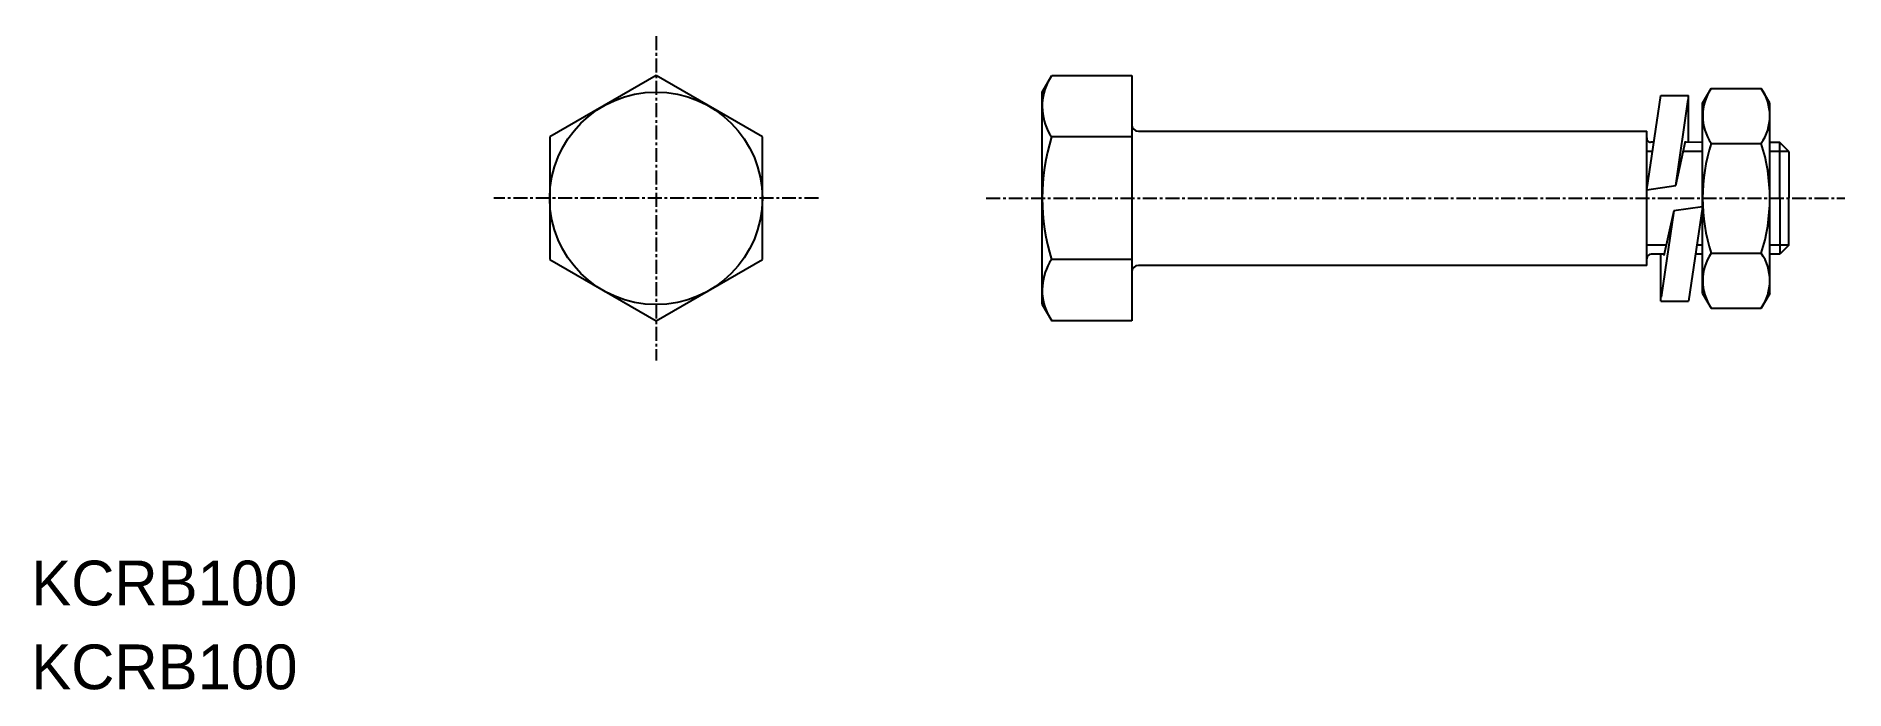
# Model space of a CAD drawing. Extents: x 0 to 162, y 0 to 58.
import ezdxf

# ---------------------------------------------------------------- set-up
doc = ezdxf.new("R2010")
doc.units = 0
doc.linetypes.add('CENTER', pattern=[2, 1.25, -0.25, 0.25, -0.25])
doc.layers.get('0').update_dxf_attribs({"linetype": 'CONTINUOUS'})
doc.layers.add('CENTER', color=1, linetype='CENTER')

msp = doc.modelspace()

# ---------------------------------------------------------------- linework, layer by layer
at = {"color": 7, "linetype": 'CONTINUOUS'}
for p, q in [((55.82, 54.87), (46.32, 49.39)), ((65.32, 49.39), (55.82, 54.87)), ((90.32, 53.39), (91.18, 54.87)), ((90.32, 34.42), (90.32, 53.39)), ((91.18, 54.87), (98.32, 54.87)), ((98.32, 54.87), (98.32, 32.93)), ((149.32, 52.4), (150.08, 53.72)), ((150.08, 53.72), (154.56, 53.72)), ((155.32, 52.4), (154.56, 53.72)), ((144.32, 44.65), (145.57, 53.1)), ((145.57, 53.1), (148.07, 53.1)), ((146.91, 45.04), (148.04, 52.74)), ((148.07, 48.91), (148.07, 53.1)), ((149.32, 35.4), (149.32, 52.4)), ((155.32, 35.4), (155.32, 52.4)), ((155.32, 35.4), (155.32, 52.4)), ((46.32, 49.39), (46.32, 38.42)), ((65.32, 38.42), (65.32, 49.39)), ((98.32, 49.39), (91.15, 49.39)), ((98.92, 49.9), (144.32, 49.9)), ((144.32, 37.9), (144.32, 49.9)), ((144.95, 48.91), (144.66, 48.91)), ((146.91, 45.04), (147.78, 49)), ((149.32, 48.9), (147.76, 48.91)), ((147.79, 48.91), (147.78, 49)), ((150.08, 48.81), (154.56, 48.81)), ((156.21, 48.9), (155.32, 48.9)), ((157.02, 48.09), (156.21, 48.9)), ((156.21, 43.9), (156.21, 48.9)), ((157.02, 48.09), (157.02, 43.9)), ((144.32, 44.65), (146.91, 45.04)), ((156.21, 43.9), (156.21, 38.9)), ((157.02, 39.72), (157.02, 43.9)), ((146.74, 42.77), (145.6, 35.07)), ((146.74, 42.77), (145.86, 38.8)), ((149.32, 43.15), (146.74, 42.77)), ((149.32, 43.15), (148.07, 34.7)), ((146.3, 40.79), (146.3, 40.79)), ((146.52, 41.78), (146.52, 41.78)), ((145.88, 38.9), (144.72, 38.9)), ((145.57, 34.7), (145.57, 38.9)), ((145.86, 38.9), (145.86, 38.8)), ((149.32, 38.9), (148.69, 38.9)), ((150.08, 39), (154.56, 39)), ((156.21, 38.9), (155.32, 38.9)), ((157.02, 39.72), (156.21, 38.9)), ((46.32, 38.42), (55.82, 32.93)), ((55.82, 32.93), (65.32, 38.42)), ((98.32, 38.42), (91.15, 38.42)), ((144.32, 37.9), (98.92, 37.9)), ((90.32, 34.42), (91.18, 32.93)), ((145.57, 34.7), (148.07, 34.7)), ((149.32, 35.4), (150.08, 34.09)), ((150.08, 34.09), (154.56, 34.09)), ((155.32, 35.4), (154.56, 34.09)), ((98.32, 32.93), (91.18, 32.93))]:
    msp.add_line(p, q, dxfattribs=at)
at = {"color": 3, "linetype": 'CONTINUOUS'}
for p, q in [((144.83, 48.09), (144.32, 48.09)), ((149.32, 48.09), (147.58, 48.09)), ((157.02, 48.09), (155.32, 48.09)), ((146.06, 39.72), (144.32, 39.72)), ((149.32, 39.72), (148.81, 39.72)), ((157.02, 39.72), (155.32, 39.72))]:
    msp.add_line(p, q, dxfattribs=at)
at = {"color": 7, "linetype": 'CONTINUOUS'}
msp.add_circle((55.82, 43.9), 9.5, dxfattribs=at)
for centre, radius, start, end in [((95.18, 52.11), 4.86, 154.3263, 214.0463), ((153.67, 51.27), 4.34, 145.6157, 214.3843), ((150.98, 51.27), 4.34, 325.6157, 34.3843), ((98.92, 50.5), 0.6, 180, 270), ((108.78, 43.9), 18.46, 162.7153, 197.2847), ((144.72, 49.3), 0.4, 180, 260.7237), ((165.56, 43.9), 16.24, 162.412, 197.588), ((139.08, 43.9), 16.24, 342.412, 17.588), ((144.72, 38.5), 0.4, 90, 180), ((153.67, 36.54), 4.34, 145.6157, 214.3843), ((150.98, 36.54), 4.34, 325.6157, 34.3843), ((95.18, 35.7), 4.86, 145.9537, 205.6737), ((98.92, 37.3), 0.6, 90, 180)]:
    msp.add_arc(centre, radius, start, end, dxfattribs=at)
at = {"layer": 'CENTER', "color": 1, "linetype": 'CENTER'}
for p, q in [((55.82, 58.4), (55.82, 29.4)), ((70.32, 43.9), (41.32, 43.9)), ((85.32, 43.9), (162.02, 43.9))]:
    msp.add_line(p, q, dxfattribs=at)

# ---------------------------------------------------------------- texts
at = {"color": 7, "linetype": 'CONTINUOUS'}
for p in [(0, 7.5), (0, 0)]:
    msp.add_text('KCRB100', height=4, dxfattribs=at).set_placement(p)

doc.saveas('drawing.dxf')
